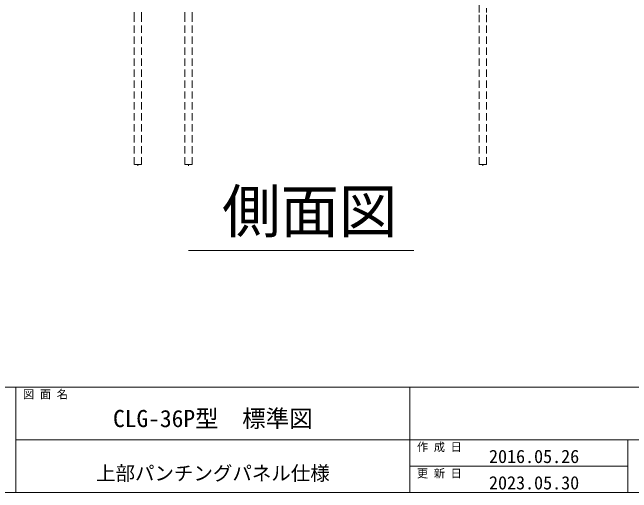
# Model space of a CAD drawing. Units: millimetres, scale not verified. Extents: x -9305 to 9305, y -6415 to 6415.
# Drawn here: x 1514 to 5584, y -6415 to -3258 of the extents above; entities that cross this region are included whole.
import ezdxf
from ezdxf.enums import TextEntityAlignment as Align

# ---------------------------------------------------------------- set-up
doc = ezdxf.new("R2010")
doc.units = ezdxf.units.MM
doc.header["$LTSCALE"] = 40
doc.linetypes.add('DASHED1', pattern=[1.8, 1.2, -0.6])
doc.linetypes.add('DOUBLE_CHAIN2', pattern=[12.8, 9, -1, 0.6, -0.6, 0.6, -1])
for name, color, linetype, lineweight in [('0-3_CLG-36', 134, 'Continuous', 18), ('0-7_TEXT', 134, 'Continuous', 18), ('0-A_図面枠', 134, 'Continuous', 18), ('0-B_寸法', 134, 'Continuous', 18)]:
    doc.layers.add(name, color=color, linetype=linetype, lineweight=lineweight)
doc.styles.add('ＭＳ ゴシック', font='')
doc.styles.get('ＭＳ ゴシック').set_extended_font_data('MS Gothic')

msp = doc.modelspace()

# ---------------------------------------------------------------- linework, layer by layer
at = {"layer": '0-3_CLG-36'}
for p, q in [((4581.64, -3259.03), (4581.64, -3205.1)), ((4630.24, -3231.42), (4630.24, -3259.03))]:
    msp.add_line(p, q, dxfattribs=at)
at = {"layer": '0-3_CLG-36', "linetype": 'DOUBLE_CHAIN2'}
for p, q in [((2314.93, -3257.28), (2314.93, -3280.28)), ((2363.53, -3257.28), (2363.53, -3280.28)), ((2647.43, -3257.28), (2647.43, -3280.28)), ((2696.03, -3257.28), (2696.03, -3280.28))]:
    msp.add_line(p, q, dxfattribs=at)
at = {"layer": '0-3_CLG-36', "linetype": 'DASHED1'}
for p, q in [((2363.53, -4257.28), (2363.53, -3280.28)), ((2647.43, -4257.28), (2647.43, -3280.28)), ((4581.64, -4257.42), (4581.64, -3259.03)), ((4630.24, -4257.42), (4630.24, -3259.03)), ((4581.64, -4257.42), (4630.24, -4257.42))]:
    msp.add_line(p, q, dxfattribs=at)
for points in [[(2363.53, -4257.28), (2314.93, -4257.28), (2314.93, -3280.28)], [(2647.43, -4257.28), (2696.03, -4257.28), (2696.03, -3280.28)]]:
    msp.add_lwpolyline(points, dxfattribs=at)
at = {"layer": '0-7_TEXT'}
msp.add_line((2671.69, -4823.58), (4152.54, -4823.58), dxfattribs=at)
at = {"layer": '0-A_図面枠'}
for p, q in [((-9304.61, -5721.47), (9304.61, -5721.47)), ((1537.28, -5721.47), (1537.28, -6414.98)), ((4126.39, -5721.47), (4126.39, -6414.98)), ((1537.28, -6068.22), (9304.61, -6068.22)), ((5559.65, -6068.22), (5559.65, -6414.98)), ((5559.65, -6241.6), (4126.39, -6241.6))]:
    msp.add_line(p, q, dxfattribs=at)
msp.add_lwpolyline([(-9304.61, -6414.98), (9304.61, -6414.98), (9304.61, 6414.98), (-9304.61, 6414.98)], close=True, dxfattribs=at)
at = {"layer": '0-B_寸法', "linetype": 'DASHED1'}
for p, q in [((2339.23, -4257.28), (2339.23, -4267.28)), ((2671.73, -4257.28), (2671.73, -4267.28)), ((4605.94, -4257.42), (4605.94, -4267.42))]:
    msp.add_line(p, q, dxfattribs=at)

# ---------------------------------------------------------------- texts
at = {"layer": '0-7_TEXT', "style": 'ＭＳ ゴシック'}
msp.add_text('側面図', height=281.5, dxfattribs=at).set_placement((2892.11, -4790.85), align=Align.BOTTOM_LEFT)
at = {"layer": '0-A_図面枠', "style": 'ＭＳ ゴシック'}
for s, height, p in [('図 面 名', 54.23, (1583.52, -5812.08)), ('CLG-36P型\u3000標準図', 113.3, (2175.28, -6018.59)), ('作 成 日\u3000', 54.23, (4172.62, -6158.84)), ('2016.05.26', 87.12, (4646.41, -6246.68)), ('上部パンチングパネル仕様', 93.84, (2063.84, -6362.7)), ('更 新 日\u3000', 54.23, (4172.62, -6332.22)), ('2023.05.30', 87.12, (4646.41, -6420.06))]:
    msp.add_text(s, height=height, dxfattribs=at).set_placement(p, align=Align.BOTTOM_LEFT)

doc.saveas('drawing.dxf')
